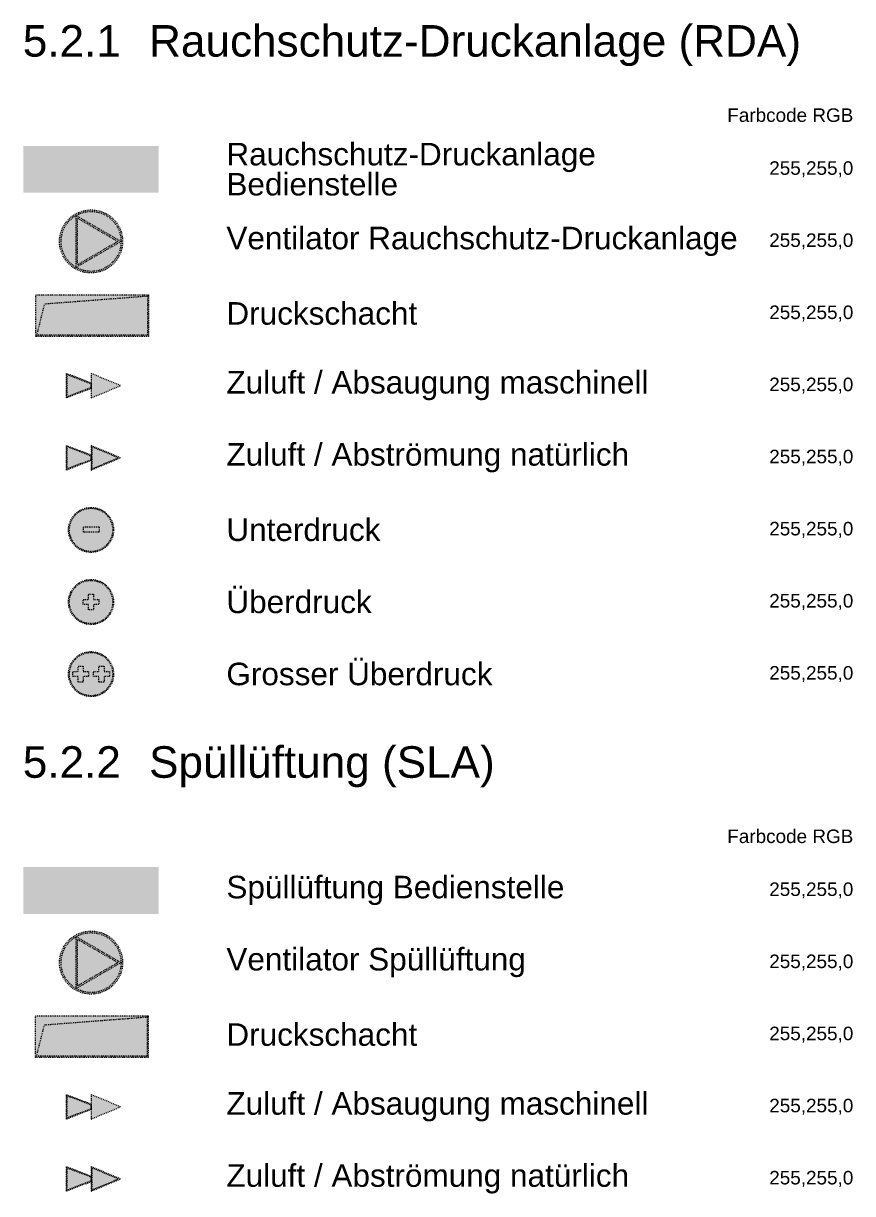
# Paper-space layout 'Layout1' of a CAD drawing. Header units: metres. Extents: x 6 to 406, y 9 to 566.
# Drawn here: x 211.1 to 303, y 293.8 to 423.6 of the extents above; entities that cross this region are included whole.
import ezdxf

# ---------------------------------------------------------------- set-up
doc = ezdxf.new("R2010")
doc.units = ezdxf.units.M
doc.linetypes.add('AL_0_Ausgezogen', pattern=[1, 1, 0])
doc.layers.get('0').update_dxf_attribs({"linetype": 'AL_0_Ausgezogen', "lineweight": 18})
doc.layers.add('BS_Symbole', color=7, linetype='AL_0_Ausgezogen', lineweight=18)
doc.styles.add('ARIAL', font='arial.ttf')

# ---------------------------------------------------------------- blocks, each defined once
blk = doc.blocks.new('Bedienstelle Spuellueftung')
h = blk.add_hatch(color=7)
h.paths.add_polyline_path([(-38.46581042251385, -22.49536177185551), (-82.06506830748025, 99.02597403519376), (-122.8813948380946, -22.49536177185551)], flags=0)
h.paths.add_polyline_path([(-195.2376100514527, -124.9999999907793), (-159.9871462295652, -124.9999999907793), (-132.6216545783552, -49.39703153066763), (-28.26172878986311, -49.39703153066763), (0.9590504309187666, -124.9999999907793), (38.99244560716967, -124.9999999907793), (-63.51219261175059, 125.0000000092207), (-99.22647832603955, 125.0000000092207)], flags=0)
h.paths.add_polyline_path([(-750, -259.9999999907816), (750, -259.9999999907787), (750, 260.0000000092201), (-750, 260.0000000092201)])
edge = h.paths.add_edge_path(flags=0)
edge.add_arc((-513.1381337032246, 82.06782418401616), 86.51048916062992, 212.6607236397157, 255.959156710243)
edge.add_arc((-848.7243938531872, -1259.819357127744), 1296.702923646757, 72.4656057308793, 75.95915671025159, ccw=False)
edge.add_arc((-466.9772798836411, -51.60166502074517), 29.61143107629554, -2.7149490416809954, 72.4656057308652, ccw=False)
edge.add_arc((-480.4193192603328, -50.96423952996707), 43.06857541901638, 285.39533253349254, 357.28505095833134, ccw=False)
edge.add_arc((-502.4013498202789, 28.86641960437845), 125.8704099721377, 250.3936390887963, 285.39533253348975, ccw=False)
edge.add_arc((-532.7000222931425, -56.19225491585419), 35.57651391732822, 199.9347025886364, 250.39363908879778, ccw=False)
edge.add_arc((-410.7385422188911, -11.95924836889586), 165.3114802528744, 190.4467356332093, 199.9347025886428, ccw=False)
edge.add_line((-573.3098021555179, -41.93375330249229), (-604.8562977195616, -44.75881260673522))
edge.add_arc((-410.7385422188789, -11.95924836887596), 196.8692825577831, 189.5905313499619, 199.9347025886459)
edge.add_arc((-532.7000222931367, -56.19225491586086), 67.13431622222197, 199.9347025886292, 250.3936390887905)
edge.add_arc((-502.4013498202811, 28.86641960438813), 157.4282122770441, 250.3936390887982, 285.3953325334915)
edge.add_arc((-480.41931926033, -50.96423952996523), 74.62637772391395, 285.3953325334929, 357.2850509583315)
edge.add_arc((-466.9772798836368, -51.60166502074858), 61.16923338119137, 357.2850509583305, 432.4656057308769)
edge.add_arc((-848.7243938531963, -1259.819357127533), 1328.260725951453, 72.46560573087616, 75.95915671024851)
edge.add_arc((-513.1381337032166, 82.06782418402244), 54.95268685574007, 212.6607236397174, 255.9591567102446, ccw=False)
edge.add_arc((-537.6121131851061, 66.379489752737), 25.88209159338255, 117.74575187016109, 212.6607236397201, ccw=False)
edge.add_arc((-504.9617545051023, 4.310197532292165), 96.01512916256154, 75.2721610108427, 117.74575187016171, ccw=False)
edge.add_arc((-492.570563680579, 51.44928197798498), 47.27464401491545, 0.8856037122832845, 75.27216101084042, ccw=False)
edge.add_line((-445.3015667362592, 52.17996290346956), (-413.7957445082748, 54.4629934996983))
edge.add_arc((-492.5705636805838, 51.44928197798538), 78.83244631981233, 2.190913086369994, 75.27216101084049)
edge.add_arc((-504.961754505108, 4.310197532281435), 127.5729314674694, 75.27216101084309, 117.7457518701622)
edge.add_arc((-537.6121131851153, 66.37948975274013), 57.4398938982765, 117.745751870166, 212.6607236397245)
h.paths.add_polyline_path([(-206.8572021181012, -95.31539887760734), (-330.2338254947358, -95.31539887760734), (-330.2338254947358, 125.0000000092207), (-363.1651798546613, 125.0000000092207), (-363.1651798546613, -124.9999999907793), (-206.8572021181012, -124.9999999907793)], flags=0)
edge = h.paths.add_edge_path(flags=0)
edge.add_arc((296.0974024842163, -54.40041925558936), 72.38781999342446, 343.1600973001033, 378.0282120403738)
edge.add_arc((306.7984589461485, -50.91760890642499), 61.13426156376728, 18.0282120403791, 76.82281565266493)
edge.add_arc((298.5932353466286, 62.2011780489938), 57.98783114944501, 292.4471792014699, 359.9999999999898)
edge.add_arc((298.5932353466275, 62.20117804897551), 57.98783114944609, 7.863103518383015e-12, 59.20400791115481)
edge.add_arc((281.1246569668099, 32.89270406506877), 92.1072959441519, 59.20400791114555, 89.99999999999821)
edge.add_line((281.1246569668128, 125.0000000092207), (180.3161510311157, 125.0000000092207))
edge.add_line((180.3161510311157, 125.0000000092207), (180.3161510311157, -124.9999999907793))
edge.add_line((180.3161510311157, -124.9999999907793), (275.3996389717486, -124.9999999907793))
edge.add_arc((275.3996389717623, 72.12430427634182), 197.1243042671211, 269.999999999996, 281.8122822275375)
edge.add_arc((302.2497868893375, -56.26260990428067), 65.95978857778469, 281.8122822275366, 343.1600973000986)
edge = h.paths.add_edge_path(flags=0)
edge.add_arc((495.6130163037221, 82.06782418401332), 86.51048916062992, 212.6607236397157, 255.959156710243)
edge.add_arc((160.0267561537596, -1259.819357127747), 1296.702923646757, 72.4656057308793, 75.95915671025159, ccw=False)
edge.add_arc((541.7738701233056, -51.60166502074802), 29.61143107629554, -2.7149490416809954, 72.4656057308652, ccw=False)
edge.add_arc((528.3318307466159, -50.96423952996849), 43.06857541901452, 285.3953325334905, 357.2850509583293, ccw=False)
edge.add_arc((506.3498001866633, 28.86641960437703), 125.8704099721375, 250.3936390887985, 285.39533253349197, ccw=False)
edge.add_arc((476.0511277138072, -56.19225491585561), 35.57651391733056, 199.9347025886326, 250.3936390887942, ccw=False)
edge.add_arc((598.0126077880386, -11.95924836889728), 165.3114802528579, 190.4467356332108, 199.9347025886443, ccw=False)
edge.add_line((435.4413478514289, -41.93375330249513), (403.8948522873852, -44.75881260673522))
edge.add_arc((598.0126077880835, -11.95924836887738), 196.8692825577984, 189.5905313499607, 199.9347025886447)
edge.add_arc((476.05112771381, -56.1922549158637), 67.13431622222191, 199.9347025886292, 250.3936390887905)
edge.add_arc((506.3498001866657, 28.86641960438529), 157.4282122770441, 250.3936390887982, 285.3953325334915)
edge.add_arc((528.3318307466168, -50.96423952996808), 74.62637772391395, 285.3953325334929, 357.2850509583315)
edge.add_arc((541.7738701233081, -51.60166502075), 61.16923338119325, 357.2850509583292, 432.4656057308757)
edge.add_arc((160.0267561537972, -1259.819357127535), 1328.26072595144, 72.46560573087808, 75.95915671025044)
edge.add_arc((495.6130163037302, 82.0678241840196), 54.95268685574007, 212.6607236397174, 255.9591567102446, ccw=False)
edge.add_arc((471.1390368218407, 66.37948975273416), 25.88209159338255, 117.74575187016109, 212.6607236397201, ccw=False)
edge.add_arc((503.7893955018481, 4.310197532290744), 96.01512916256196, 75.27216101084502, 117.74575187016401, ccw=False)
edge.add_arc((516.1805863263659, 51.44928197798356), 47.27464401491729, 0.8856037122815792, 75.27216101083872, ccw=False)
edge.add_line((563.4495832706875, 52.17996290346672), (594.955405498672, 54.4629934996983))
edge.add_arc((516.1805863263648, 51.44928197798396), 78.83244631981051, 2.190913086371078, 75.27216101084156)
edge.add_arc((503.7893955018351, 4.310197532280014), 127.5729314674689, 75.27216101084134, 117.7457518701605)
edge.add_arc((471.1390368218328, 66.3794897527387), 57.43989389827837, 117.7457518701665, 212.660723639725)
h.paths.add_polyline_path([(55.89148857934562, -22.49536177185907), (140.307072994915, -22.49536177185907), (140.307072994915, -49.39703153066763), (55.89148857934562, -49.39703153066763)], flags=0)
h.paths.add_polyline_path([(-700, -209.9999999907816), (700, -209.9999999907787), (700, 210.0000000092201), (-700, 210.0000000092201)], flags=16)
edge = h.paths.add_edge_path(flags=0)
edge.add_arc((298.8116207951368, -46.48818209955545), 33.98705888157503, 28.29039705467026, 74.70610426217684)
edge.add_arc((276.5211594836111, -128.0025056100332), 118.4941568251883, 74.70610426217662, 89.99999999999763)
edge.add_line((276.521159483616, -9.508348784844898), (213.2475053910412, -9.508348784844898))
edge.add_line((213.2475053910412, -9.508348784844898), (213.2475053910412, -95.31539887760734))
edge.add_line((213.2475053910412, -95.31539887760734), (275.3996389717486, -95.31539887760734))
edge.add_arc((275.3996389717928, 183.5575139239139), 278.8729128015212, 269.9999999999909, 274.6746117182383)
edge.add_arc((295.0237789350845, -56.43770797466681), 38.07670559831827, 274.6746117182493, 305.515850665567)
edge.add_arc((292.0147826840106, -52.22171838562848), 43.25634136291176, 305.5158506655781, 330.5097243428106)
edge.add_arc((295.2244863147904, -54.03696226235326), 39.56888862024135, 330.5097243428025, 362.0177390459628)
edge.add_arc((284.0552823741464, -54.43046175174396), 50.74502205340367, 2.017739045966903, 28.29039705468072)
edge = h.paths.add_edge_path(flags=0)
edge.add_arc((261.3561675146708, -121.8647303435597), 217.6439511319984, 80.90579814043508, 90.00000000000063, ccw=False)
edge.add_arc((290.4191982168617, 59.69948493522996), 33.76838444789777, -24.011534483495097, 80.90579814042309, ccw=False)
edge.add_arc((281.5555560435914, 63.64797097577467), 43.47171864744757, 270.0000000000108, 335.9884655165275, ccw=False)
edge.add_line((281.5555560435996, 20.1762523283271), (213.2475053910412, 20.1762523283271))
edge.add_line((213.2475053910412, 20.1762523283271), (213.2475053910412, 95.77922078843879))
edge.add_line((213.2475053910412, 95.77922078843879), (261.3561675146684, 95.77922078843879))
at = {"true_color": 0xffff00}
blk.add_hatch(color=2, dxfattribs=at).paths.add_polyline_path([(-700, -209.9999999907816), (700, -209.9999999907788), (700, 210.0000000092201), (-700, 210.0000000092201)])
blk = doc.blocks.new('Ventilator RDA-Spuellueftung')
at = {"lineweight": 5}
h = blk.add_hatch(color=7, dxfattribs=at)
h.paths.add_polyline_path([(349.9999999999999, -5.684341886080801e-14, 1), (-350, -5.684341886080801e-14, 1)])
h.paths.add_polyline_path([(-332.5, -5.684341886080801e-14, -1), (332.4999999999999, -5.684341886080801e-14, -1)], flags=16)
h.paths.add_polyline_path([(-166.2500000000212, 287.9534467583388), (332.4999999999896, -7.105427357601002e-14), (-166.2500000000212, -287.9534467583323)], flags=0)
h.paths.add_polyline_path([(-148.7500000000213, 257.6425576258829), (297.4999999999897, 9.947598300641403e-14), (-148.7500000000212, -257.6425576258768)], flags=0)
at = {"lineweight": 5, "true_color": 0xffff00}
h = blk.add_hatch(color=2, dxfattribs=at)
h.paths.add_polyline_path([(-166.2499999999994, 287.9534467583262), (332.5, -6.16751094639767e-12, 0.5773502691896313)])
h.paths.add_polyline_path([(-166.2500000000212, 287.9534467583135, 0.267949192431103), (-332.5, -5.684341886080801e-14, 0.267949192431103), (-166.2500000000212, -287.9534467583136)])
h.paths.add_polyline_path([(-148.7500000000211, -257.6425576258769), (297.4999999999898, 1.13686837721616e-13), (-148.7500000000213, 257.642557625883)])
h.paths.add_polyline_path([(332.5, 6.02540239924565e-12), (-166.2500000000051, -287.9534467583229, 0.5773502691896376)])
at = {"color": 7, "lineweight": 5}
for points in [[(-166.2500000000212, 287.9534467583388), (332.4999999999894, -5.684341886080801e-14), (-166.2500000000212, -287.9534467583322)], [(-148.7500000000212, 257.642557625883), (297.4999999999898, 9.85878045867139e-14), (-148.7500000000212, -257.6425576258769)]]:
    blk.add_lwpolyline(points, close=True, dxfattribs=at)
for radius in [350, 332.5]:
    blk.add_circle((0, -5.684341886080801e-14), radius, dxfattribs=at)
blk = doc.blocks.new('Zuluft-Absaugung maschinell')
at = {"lineweight": 5}
h = blk.add_hatch(color=7, dxfattribs=at)
h.dxf.hatch_style = 1
h.paths.add_polyline_path([(-0.2727272727272734, -31.16883116883218), (-0.2727272727272734, 31.16883116883213), (-272.9999999999999, 136.3636363636388), (-272.9999999999999, -136.3636363636339)])
h.paths.add_polyline_path([(-264.0000000000001, -123.245922687227), (-263.9999999999999, 123.2459226872316), (-1.808714005812718, 22.11499808947226), (-1.808714005812678, -22.11499808947233)], flags=16)
blk.add_hatch(color=7, dxfattribs=at).paths.add_polyline_path([(-0.2727272727272734, -136.3636363636339), (327.0000000000001, 2.110311925207498e-12), (-0.2727272727272734, 136.3636363636388)])
at = {"lineweight": 5, "true_color": 0xffff00}
h = blk.add_hatch(color=2, dxfattribs=at)
h.dxf.hatch_style = 1
h.paths.add_polyline_path([(-1.808714005812689, -22.11499808947232), (-1.808714005812675, 22.11499808947226), (-263.9999999999999, 123.2459226872316), (-264.0000000000001, -123.2459226872269)])
at = {"color": 7, "lineweight": 5}
for points in [[(-272.9999999999999, 136.3636363636388), (-0.2727272727272734, 31.16883116883213), (-0.2727272727272734, -31.16883116883218), (-272.9999999999999, -136.3636363636339)], [(-0.2727272727272734, -136.3636363636339), (327.0000000000001, 2.110311925207498e-12), (-0.2727272727272734, 136.3636363636388)], [(-263.9999999999999, 123.2459226872316), (-1.808714005812718, 22.11499808947226), (-1.808714005812678, -22.11499808947233), (-264.0000000000001, -123.245922687227)]]:
    blk.add_lwpolyline(points, close=True, dxfattribs=at)
blk = doc.blocks.new('Zuluft-Abstroemung natuerlich')
at = {"lineweight": 5}
h = blk.add_hatch(color=7, dxfattribs=at)
h.dxf.hatch_style = 1
h.paths.add_polyline_path([(-0.2727272727272769, -31.168831168832), (-0.2727272727272663, 31.16883116883196), (-272.9999999999999, 136.3636363636386), (-272.9999999999999, -136.363636363634)])
h.paths.add_polyline_path([(-263.9999999999999, -123.2459226872271), (-263.9999999999999, 123.2459226872315), (-1.808714005812721, 22.11499808947206), (-1.808714005812686, -22.11499808947216)], flags=16)
h = blk.add_hatch(color=7, dxfattribs=at)
h.dxf.hatch_style = 1
h.paths.add_polyline_path([(-0.2727272727272876, -136.363636363634), (326.9999999999999, 2.243936244361807e-12), (-0.2727272727272556, 136.3636363636386)])
h.paths.add_polyline_path([(8.727272727272709, -122.8636363636341), (8.727272727272847, 122.8636363636386), (303.6, 2.280675648336228e-12)], flags=16)
at = {"lineweight": 5, "true_color": 0xffff00}
h = blk.add_hatch(color=2, dxfattribs=at)
h.dxf.hatch_style = 1
h.paths.add_polyline_path([(-1.808714005812675, -22.11499808947216), (-1.808714005812746, 22.11499808947209), (-263.9999999999999, 123.2459226872315), (-263.9999999999999, -123.2459226872271)])
h = blk.add_hatch(color=2, dxfattribs=at)
h.dxf.hatch_style = 1
h.paths.add_polyline_path([(8.727272727272847, 122.8636363636386), (8.72727272727272, -122.863636363634), (303.6, 2.281785871360853e-12)])
at = {"color": 7, "lineweight": 5}
for points in [[(-272.9999999999999, 136.3636363636386), (-0.2727272727272663, 31.16883116883196), (-0.2727272727272769, -31.168831168832), (-272.9999999999999, -136.363636363634)], [(-0.2727272727272876, -136.363636363634), (326.9999999999999, 2.243936244361807e-12), (-0.2727272727272556, 136.3636363636386)], [(-263.9999999999999, 123.2459226872315), (-1.808714005812721, 22.11499808947206), (-1.808714005812686, -22.11499808947216), (-263.9999999999999, -123.2459226872271)], [(8.727272727272709, -122.8636363636341), (303.6, 2.280675648336228e-12), (8.727272727272847, 122.8636363636386)]]:
    blk.add_lwpolyline(points, close=True, dxfattribs=at)
blk = doc.blocks.new('Ueberdruck')
at = {"lineweight": 5}
h = blk.add_hatch(color=7, dxfattribs=at)
edge = h.paths.add_edge_path()
edge.add_arc((0, 0), 250, 0, 360)
edge = h.paths.add_edge_path(flags=16)
edge.add_arc((0, -5.684341886080801e-12), 239.9999999999977, 0, 360)
h.paths.add_polyline_path([(27.99999999999727, -87.5), (-27.99999999999727, -87.5), (-27.99999999999727, -28.00000000000153), (-87.5, -28.00000000000153), (-87.5, 28.00000000000011), (-27.99999999999727, 28.00000000000011), (-27.99999999999727, 87.5), (27.99999999999727, 87.5), (27.99999999999727, 28.00000000000011), (87.5, 28.00000000000011), (87.5, -28.00000000000153), (27.99999999999727, -28.00000000000153)], flags=0)
at = {"lineweight": 5, "true_color": 0xffff00}
h = blk.add_hatch(color=2, dxfattribs=at)
edge = h.paths.add_edge_path()
edge.add_arc((0, 0), 240.0000000000006, 0, 360)
h.paths.add_polyline_path([(27.99999999999727, 87.5), (27.99999999999727, 28.00000000000011), (87.5, 28.00000000000011), (87.5, -28.00000000000153), (27.99999999999727, -28.00000000000153), (27.99999999999727, -87.5), (-27.99999999999727, -87.5), (-27.99999999999727, -28.00000000000153), (-87.5, -28.00000000000153), (-87.5, 28.00000000000011), (-27.99999999999727, 28.00000000000011), (-27.99999999999727, 87.5)], flags=16)
at = {"color": 7, "lineweight": 5}
blk.add_lwpolyline([(87.5, 28.00000000000011), (87.5, -28.00000000000153), (27.99999999999727, -28.00000000000153), (27.99999999999727, -87.5), (-27.99999999999727, -87.5), (-27.99999999999727, -28.00000000000153), (-87.5, -28.00000000000153), (-87.5, 28.00000000000011), (-27.99999999999727, 28.00000000000011), (-27.99999999999727, 87.5), (27.99999999999727, 87.5), (27.99999999999727, 28.00000000000011)], close=True, dxfattribs=at)
for radius in [250.0000000000043, 239.9999999999963]:
    blk.add_circle((0, 0), radius, dxfattribs=at)
blk = doc.blocks.new('Unterdruck')
at = {"lineweight": 5}
h = blk.add_hatch(color=7, dxfattribs=at)
edge = h.paths.add_edge_path()
edge.add_arc((0, 0), 249.9999999999957, 0, 360)
edge = h.paths.add_edge_path(flags=17)
edge.add_arc((0, 0), 240.0000000000091, 0, 360)
h.paths.add_polyline_path([(-85.17367747343769, -23.47352675310503), (-85.17367747343769, 32.52647324689519), (89.82632252656231, 32.52647324689519), (89.82632252656231, -23.47352675310503)], flags=16)
at = {"lineweight": 5, "true_color": 0xffff00}
h = blk.add_hatch(color=2, dxfattribs=at)
edge = h.paths.add_edge_path()
edge.add_arc((0, 0), 240.0000000000048, 0, 360)
h.paths.add_polyline_path([(-85.17367747343769, -23.47352675310503), (-85.17367747343769, 32.52647324689519), (89.82632252656231, 32.52647324689519), (89.82632252656231, -23.47352675310503)], flags=16)
at = {"color": 7, "lineweight": 5}
blk.add_lwpolyline([(89.82632252656231, 32.52647324689519), (89.82632252656231, -23.47352675310503), (-85.17367747343769, -23.47352675310503), (-85.17367747343769, 32.52647324689519)], close=True, dxfattribs=at)
for radius in [250, 240.0000000000006]:
    blk.add_circle((0, 0), radius, dxfattribs=at)
blk = doc.blocks.new('Grosser Ueberdruck')
at = {"lineweight": 5}
h = blk.add_hatch(color=7, dxfattribs=at)
edge = h.paths.add_edge_path()
edge.add_arc((0, 0), 249.9999999999986, 0, 360)
edge = h.paths.add_edge_path(flags=16)
edge.add_arc((0, -5.684341886080801e-12), 239.9999999999977, 0, 360)
h.paths.add_polyline_path([(87.5, -87.5), (87.5, -28.00000000000153), (27.99999999999727, -28.00000000000153), (27.99999999999727, 28.00000000000011), (87.5, 28.00000000000011), (87.5, 87.5), (143.4999999999945, 87.5), (143.4999999999945, 28.00000000000011), (202.9999999999973, 28.00000000000011), (202.9999999999973, -28.00000000000153), (143.4999999999945, -28.00000000000153), (143.4999999999945, -87.5)], flags=0)
h.paths.add_polyline_path([(-87.5, -87.5), (-143.5000000000059, -87.5), (-143.5000000000059, -28.00000000000153), (-202.9999999999973, -28.00000000000153), (-202.9999999999973, 28.00000000000011), (-143.5000000000059, 28.00000000000011), (-143.5000000000059, 87.5), (-87.5, 87.5), (-87.5, 28.00000000000011), (-27.99999999999727, 28.00000000000011), (-27.99999999999727, -28.00000000000153), (-87.5, -28.00000000000153)], flags=0)
at = {"lineweight": 5, "true_color": 0xffff00}
h = blk.add_hatch(color=2, dxfattribs=at)
edge = h.paths.add_edge_path()
edge.add_arc((0, 0), 239.9999999999949, 0, 360)
h.paths.add_polyline_path([(87.5, 87.5), (143.4999999999945, 87.5), (143.4999999999945, 28.00000000000011), (202.9999999999973, 28.00000000000011), (202.9999999999973, -28.00000000000153), (143.4999999999945, -28.00000000000153), (143.4999999999945, -87.5), (87.5, -87.5), (87.5, -28.00000000000153), (27.99999999999727, -28.00000000000153), (27.99999999999727, 28.00000000000011), (87.5, 28.00000000000011)], flags=16)
h.paths.add_polyline_path([(-87.5, 87.5), (-87.5, 28.00000000000011), (-27.99999999999727, 28.00000000000011), (-27.99999999999727, -28.00000000000153), (-87.5, -28.00000000000153), (-87.5, -87.5), (-143.5000000000059, -87.5), (-143.5000000000059, -28.00000000000153), (-202.9999999999973, -28.00000000000153), (-202.9999999999973, 28.00000000000011), (-143.5000000000059, 28.00000000000011), (-143.5000000000059, 87.5)], flags=16)
at = {"color": 7, "lineweight": 5}
for points in [[(-27.99999999999727, 28.00000000000011), (-27.99999999999727, -28.00000000000153), (-87.5, -28.00000000000153), (-87.5, -87.5), (-143.5000000000059, -87.5), (-143.5000000000059, -28.00000000000153), (-202.9999999999973, -28.00000000000153), (-202.9999999999973, 28.00000000000011), (-143.5000000000059, 28.00000000000011), (-143.5000000000059, 87.5), (-87.5, 87.5), (-87.5, 28.00000000000011)], [(202.9999999999973, 28.00000000000011), (202.9999999999973, -28.00000000000153), (143.4999999999945, -28.00000000000153), (143.4999999999945, -87.5), (87.5, -87.5), (87.5, -28.00000000000153), (27.99999999999727, -28.00000000000153), (27.99999999999727, 28.00000000000011), (87.5, 28.00000000000011), (87.5, 87.5), (143.4999999999945, 87.5), (143.4999999999945, 28.00000000000011)]]:
    blk.add_lwpolyline(points, close=True, dxfattribs=at)
blk.add_circle((0, 0), 250.0000000000028, dxfattribs=at)
at = {"color": 2, "lineweight": 5, "true_color": 0xffff00}
blk.add_circle((0, 0), 239.9999999999906, dxfattribs=at)
blk = doc.blocks.new('Bedienstelle RDA')
at = {"lineweight": 5}
h = blk.add_hatch(color=7, dxfattribs=at)
h.paths.add_polyline_path([(750, 260.0000000092201), (-750, 260.0000000092201), (-750, -259.9999999907831), (750, -259.9999999907781)])
h.paths.add_polyline_path([(-700, -209.999999990783), (-700, 210.0000000092201), (700, 210.0000000092201), (700, -209.999999990778)], flags=16)
h.paths.add_polyline_path([(-126.6040526146185, -124.9999999907814), (-161.8545164365059, -124.9999999907814), (-65.84338471109275, 125.0000000092186), (-30.12909899680379, 125.0000000092186), (72.37553922211647, -124.9999999907814), (34.34214404586557, -124.9999999907814), (5.12136482508369, -49.39703153066976), (-99.2385609634084, -49.39703153066976)], flags=0)
edge = h.paths.add_edge_path(flags=0)
edge.add_line((-281.5503611155123, -124.99999999078), (-385.0333325104202, -124.99999999078))
edge.add_line((-385.0333325104202, -124.99999999078), (-385.0333325104202, 125.00000000922))
edge.add_line((-385.0333325104202, 125.00000000922), (-281.0493962932014, 125.00000000922))
edge.add_arc((-281.0493962932014, 27.10224102462103), 97.89775898459894, 20.956595110363082, 90, ccw=False)
edge.add_arc((-351.4866349246859, 0.1251236372389641), 173.3243421536737, -20.851734044078114, 20.95659511035609, ccw=False)
edge.add_arc((-281.5503611155123, -26.51345896198979), 98.48654102878992, 270, 339.1482659559284, ccw=False)
edge = h.paths.add_edge_path(flags=0)
edge.add_line((-283.7240036274352, -95.31539887760803), (-351.6381562581046, -95.31539887760803))
edge.add_line((-351.6381562581046, -95.31539887760803), (-351.6381562581046, 95.77922078844023))
edge.add_line((-351.6381562581046, 95.77922078844023), (-282.1595143626951, 95.77922078844023))
edge.add_arc((-282.1595143626951, 30.68933940582991), 65.08988138261032, 18.91555885757589, 90, ccw=False)
edge.add_arc((-362.4261501715068, 3.183573529242487), 149.9385701203975, -23.66286632887011, 18.91555885758521, ccw=False)
edge.add_arc((-283.7240036274466, -31.30343468444185), 64.01196419316769, 270.0000000000102, 336.33713367112097, ccw=False)
h.paths.add_polyline_path([(-89.49830122314778, -22.49536177185764), (-48.68197469253344, 99.02597403519164), (-5.082716807567051, -22.49536177185764)], flags=0)
h.paths.add_polyline_path([(90.34383959440221, -49.39703153066976), (90.34383959440221, -22.49536177185764), (174.7594240099716, -22.49536177185764), (174.7594240099716, -49.39703153066976)], flags=0)
edge = h.paths.add_edge_path(flags=0)
edge.add_line((-415.6838466675481, -124.9999999907814), (-457.4278169829427, -124.9999999907814))
edge.add_line((-457.4278169829427, -124.9999999907814), (-490.3591713428568, -73.05194804274183))
edge.add_arc((-923.9015808370368, -347.8868683471732), 513.3159399909206, 32.37177808261758, 37.0979409969739)
edge.add_arc((-581.0745803311079, -88.62821046325354), 83.49574041479147, 37.09794099696771, 51.49762808208982)
edge.add_line((-529.0945547556703, -23.28591475372765), (-529.9086940186498, -22.65440004747962))
edge.add_arc((-555.2638851969164, -56.18247664036748), 42.03590893159085, 52.90205900303081, 90)
edge.add_line((-555.2638851969164, -14.14656770877802), (-603.0678911944506, -14.14656770877802))
edge.add_line((-603.0678911944506, -14.14656770877802), (-603.0678911944506, -124.9999999907814))
edge.add_line((-603.0678911944506, -124.9999999907814), (-635.9992455543761, -124.9999999907814))
edge.add_line((-635.9992455543761, -124.9999999907814), (-635.9992455543761, 125.0000000092186))
edge.add_line((-635.9992455543761, 125.0000000092186), (-513.7026714911258, 125.0000000092186))
edge.add_arc((-513.7026714911258, 28.6022738456786), 96.39772616353994, 67.72437993328782, 90, ccw=False)
edge.add_arc((-501.8052934974776, 57.64627449135414), 65.01139830203711, -59.552962205441816, 67.72437993328708, ccw=False)
edge.add_arc((-519.6278052033335, 87.96695085881436), 100.1822006654406, 277.4760419946967, 300.4470377945526, ccw=False)
edge.add_arc((-523.219859265896, -61.38412757691686), 52.71151740370345, 46.06831176528118, 71.61307921802683, ccw=False)
edge.add_arc((-614.3475283177054, -155.9750242166139), 184.0572055473114, 32.59711687823392, 46.06831176528078, ccw=False)
edge.add_line((-459.2831045525259, -56.81818180895139), (-415.6838466675481, -124.9999999907814))
edge = h.paths.add_edge_path(flags=0)
edge.add_line((214.9035335845383, -124.9999999907814), (214.9035335845383, 125.0000000092186))
edge.add_line((214.9035335845383, 125.0000000092186), (315.7120395202355, 125.0000000092186))
edge.add_arc((315.7120395202355, 32.89270406506684), 92.1072959441517, 59.20400791114753, 90, ccw=False)
edge.add_arc((333.1806179000296, 62.20117804897637), 57.98783114945532, 7.673861546209082e-12, 59.2040079111365, ccw=False)
edge.add_arc((333.1806179000409, 62.20117804898774), 57.98783114944399, 292.44717920148133, 359.9999999999965, ccw=False)
edge.add_arc((341.3858414995616, -50.91760890641698), 61.13426156376099, 18.028212040366782, 76.8228156526543, ccw=False)
edge.add_arc((330.6847850376244, -54.40041925560454), 72.38781999343027, -16.839902699871573, 18.02821204037957, ccw=False)
edge.add_arc((336.8371694427651, -56.26260990429021), 65.95978857777327, 281.81228222753424, 343.1600973001166, ccw=False)
edge.add_arc((309.9870215251713, 72.12430427634683), 197.1243042671282, 270, 281.81228222754123, ccw=False)
edge.add_line((309.9870215251713, -124.9999999907814), (214.9035335845383, -124.9999999907814))
edge = h.paths.add_edge_path(flags=0)
edge.add_line((247.8348879444639, -95.31539887760803), (247.8348879444639, -9.508348784844884))
edge.add_line((247.8348879444639, -9.508348784844891), (311.1085420370273, -9.508348784844891))
edge.add_arc((311.1085420370273, -128.0025056101003), 118.4941568252555, 74.70610426218241, 90, ccw=False)
edge.add_arc((333.3990033485634, -46.48818209954658), 33.9870588815675, 28.290397054658172, 74.70610426218019, ccw=False)
edge.add_arc((318.6426649275631, -54.4304617517469), 50.74502205340961, 2.017739045965982, 28.29039705467909, ccw=False)
edge.add_arc((329.8118688682166, -54.03696226234448), 39.56888862023739, -29.490275657164375, 2.0177390459451203, ccw=False)
edge.add_arc((326.602165237432, -52.2217183856171), 43.25634136291335, 305.5158506655601, 330.509724342841, ccw=False)
edge.add_arc((329.6111614885035, -56.43770797467912), 38.07670559830203, 274.6746117182395, 305.5158506655701, ccw=False)
edge.add_arc((309.9870215251599, 183.5575139238784), 278.8729128014874, 270.00000000000233, 274.674611718248, ccw=False)
edge.add_line((309.9870215251713, -95.31539887760803), (247.8348879444638, -95.31539887760803))
edge = h.paths.add_edge_path(flags=0)
edge.add_line((247.8348879444639, 20.17625232832852), (247.8348879444639, 95.7792207884388))
edge.add_line((247.8348879444639, 95.7792207884388), (295.9435500680911, 95.7792207884388))
edge.add_arc((295.9435500681025, -121.8647303434949), 217.6439511319337, 80.90579814043781, 90.00000000000301, ccw=False)
edge.add_arc((325.0065807702981, 59.69948493523557), 33.76838444788899, -24.011534483516527, 80.9057981404639, ccw=False)
edge.add_arc((316.1429385969996, 63.6479709757992), 43.47171864747171, 270.00000000001495, 335.98846551650325, ccw=False)
edge.add_line((316.1429385970109, 20.17625232832852), (247.8348879444638, 20.17625232832852))
edge = h.paths.add_edge_path(flags=0)
edge.add_arc((-532.1031416582741, 105.214813207197), 90.60442358759063, 270.00000000000716, 295.4859816418061, ccw=False)
edge.add_line((-532.1031416582628, 14.61038961960806), (-603.0678911944506, 14.61038961960806))
edge.add_line((-603.0678911944506, 14.61038961960806), (-603.0678911944506, 97.63450835801206))
edge.add_line((-603.0678911944506, 97.63450835801206), (-523.7543475951952, 97.63450835801206))
edge.add_arc((-523.7543475951952, 21.62337663260342), 76.01113172540863, 67.88065391787308, 90, ccw=False)
edge.add_arc((-509.2580480878723, 57.28890529573643), 37.5121364888211, -64.51401835820218, 67.88065391787262, ccw=False)
edge = h.paths.add_edge_path(flags=0)
edge.add_arc((632.6269448136486, -11.95924836886139), 196.8692825577933, 189.5905313499661, 199.9347025886476, ccw=False)
edge.add_line((438.5091893129584, -44.75881260673663), (470.055684877002, -41.93375330249442))
edge.add_arc((632.6269448136486, -11.95924836888981), 165.3114802528953, 190.4467356332108, 199.9347025886426)
edge.add_arc((510.6654647393839, -56.19225491584888), 35.5765139173364, 199.9347025886419, 250.3936390887913)
edge.add_arc((540.9641372122451, 28.86641960437753), 125.8704099721389, 250.3936390887946, 285.3953325334879)
edge.add_arc((562.9461677721906, -50.96423952997288), 43.06857541901191, 285.3953325334893, 357.2850509583549)
edge.add_arc((576.3882071488752, -51.60166502074762), 29.61143107629848, 357.2850509583474, 432.4656057308591)
edge.add_arc((194.6410931793253, -1259.819357127686), 1296.702923646703, 72.46560573087818, 75.95915671025017)
edge.add_arc((530.2273533292919, 82.06782418400704), 86.51048916062022, 212.6607236397098, 255.9591567102515, ccw=False)
edge.add_arc((505.7533738474376, 66.3794897527296), 57.43989389829666, 117.74575187017979, 212.6607236396949, ccw=False)
edge.add_arc((538.4037325274221, 4.310197532285507), 127.5729314674659, 75.27216101084161, 117.74575187016251, ccw=False)
edge.add_arc((550.7949233519412, 51.44928197797608), 78.8324463198188, 2.190913086376611, 75.27216101083701, ccw=False)
edge.add_line((629.5697425242565, 54.46299349969831), (598.0639202962607, 52.17996290346672))
edge.add_arc((550.7949233519298, 51.44928197797608), 47.27464401492661, 0.8856037122904895, 75.27216101082992)
edge.add_arc((538.4037325274221, 4.310197532290481), 96.01512916256134, 75.27216101084545, 117.745751870164)
edge.add_arc((505.7533738474149, 66.37948975273386), 25.88209159338456, 117.7457518701614, 212.6607236397196)
edge.add_arc((530.2273533293032, 82.0678241840248), 54.95268685574317, 212.6607236397226, 255.9591567102455)
edge.add_arc((194.6410931793253, -1259.819357127552), 1328.26072595147, 72.46560573087652, 75.95915671024869, ccw=False)
edge.add_arc((576.3882071488865, -51.60166502074691), 61.16923338118808, -2.7149490416733215, 72.4656057308793, ccw=False)
edge.add_arc((562.9461677721793, -50.96423952995796), 74.62637772392505, 285.3953325334991, 357.28505095832475, ccw=False)
edge.add_arc((540.9641372122451, 28.86641960438535), 157.4282122770411, 250.3936390887956, 285.39533253348947, ccw=False)
edge.add_arc((510.6654647393839, -56.1922549158631), 67.13431622221937, 199.9347025886226, 250.3936390887891, ccw=False)
at = {"lineweight": 5, "true_color": 0xffff00}
h = blk.add_hatch(color=2, dxfattribs=at)
h.paths.add_polyline_path([(700, 210.0000000092201), (-700, 210.0000000092201), (-700, -209.999999990783), (700, -209.999999990778)])
h.paths.add_polyline_path([(-30.12909899680379, 125.0000000092186), (72.37553922211647, -124.9999999907814), (34.34214404586557, -124.9999999907814), (5.12136482508369, -49.39703153066976), (-99.2385609634084, -49.39703153066976), (-126.6040526146185, -124.9999999907814), (-161.8545164365059, -124.9999999907814), (-65.84338471109275, 125.0000000092186)], flags=16)
h.paths.add_polyline_path([(-48.68197469253344, 99.02597403519164), (-5.082716807567051, -22.49536177185764), (-89.49830122314778, -22.49536177185764)], flags=0)
edge = h.paths.add_edge_path(flags=16)
edge.add_arc((-351.4866349246859, 0.1251236372389641), 173.3243421536737, -20.851734044078114, 20.95659511035609, ccw=False)
edge.add_arc((-281.5503611155123, -26.51345896198908), 98.48654102879017, 270, 339.148265955928, ccw=False)
edge.add_line((-281.5503611155123, -124.99999999078), (-385.0333325104202, -124.99999999078))
edge.add_line((-385.0333325104202, -124.99999999078), (-385.0333325104202, 125.00000000922))
edge.add_line((-385.0333325104202, 125.00000000922), (-281.0493962932014, 125.00000000922))
edge.add_arc((-281.0493962932014, 27.10224102462174), 97.89775898459823, 20.956595110362684, 90, ccw=False)
edge = h.paths.add_edge_path(flags=0)
edge.add_arc((-362.4261501715068, 3.183573529242487), 149.9385701203975, -23.66286632887011, 18.91555885758521, ccw=False)
edge.add_arc((-283.7240036274466, -31.30343468444469), 64.01196419316656, 270.0000000000102, 336.33713367112324, ccw=False)
edge.add_line((-283.7240036274352, -95.31539887760803), (-351.6381562581046, -95.31539887760803))
edge.add_line((-351.6381562581046, -95.31539887760803), (-351.6381562581046, 95.77922078844023))
edge.add_line((-351.6381562581046, 95.77922078844023), (-282.1595143626951, 95.77922078844023))
edge.add_arc((-282.1595143626951, 30.68933940582991), 65.08988138261032, 18.91555885757589, 90, ccw=False)
h.paths.add_polyline_path([(90.34383959440221, -22.49536177185764), (174.7594240099716, -22.49536177185764), (174.7594240099716, -49.39703153066976), (90.34383959440221, -49.39703153066976)], flags=16)
edge = h.paths.add_edge_path(flags=16)
edge.add_line((214.9035335845383, 125.0000000092186), (315.7120395202355, 125.0000000092186))
edge.add_arc((315.7120395202355, 32.89270406506684), 92.1072959441517, 59.20400791114753, 90, ccw=False)
edge.add_arc((333.1806179000296, 62.20117804898276), 57.98783114944982, 1.4210854715202004e-12, 59.20400791113332, ccw=False)
edge.add_arc((333.1806179000409, 62.20117804898774), 57.98783114944399, 292.44717920148133, 359.9999999999965, ccw=False)
edge.add_arc((341.3858414995616, -50.91760890641627), 61.1342615637603, 18.028212040366213, 76.82281565265419, ccw=False)
edge.add_arc((330.6847850376244, -54.40041925560454), 72.38781999343027, -16.839902699871573, 18.02821204037957, ccw=False)
edge.add_arc((336.8371694427651, -56.2626099042895), 65.95978857777347, 281.8122822275341, 343.16009730011604, ccw=False)
edge.add_arc((309.9870215251713, 72.12430427634683), 197.1243042671282, 270, 281.81228222754123, ccw=False)
edge.add_line((309.9870215251713, -124.9999999907814), (214.9035335845383, -124.9999999907814))
edge.add_line((214.9035335845383, -124.9999999907814), (214.9035335845383, 125.0000000092186))
edge = h.paths.add_edge_path(flags=0)
edge.add_line((247.8348879444639, 95.7792207884388), (295.9435500680911, 95.7792207884388))
edge.add_arc((295.9435500681025, -121.8647303434949), 217.6439511319337, 80.90579814043781, 90.00000000000301, ccw=False)
edge.add_arc((325.0065807702867, 59.69948493522988), 33.76838444789639, -24.011534483499872, 80.90579814044628, ccw=False)
edge.add_arc((316.1429385969996, 63.64797097579636), 43.47171864747055, 270.00000000001495, 335.98846551650666, ccw=False)
edge.add_line((316.1429385970109, 20.17625232832852), (247.8348879444638, 20.17625232832852))
edge.add_line((247.8348879444639, 20.17625232832852), (247.8348879444639, 95.7792207884388))
edge = h.paths.add_edge_path(flags=0)
edge.add_line((247.8348879444639, -9.508348784844891), (311.1085420370273, -9.508348784844891))
edge.add_arc((311.1085420370273, -128.0025056101003), 118.4941568252555, 74.70610426218241, 90, ccw=False)
edge.add_arc((333.3990033485634, -46.48818209954658), 33.9870588815675, 28.290397054658172, 74.70610426218019, ccw=False)
edge.add_arc((318.6426649275631, -54.4304617517469), 50.74502205340961, 2.017739045965982, 28.29039705467909, ccw=False)
edge.add_arc((329.8118688682166, -54.03696226234448), 39.56888862023739, -29.490275657164375, 2.0177390459451203, ccw=False)
edge.add_arc((326.602165237432, -52.22171838561497), 43.25634136291441, 305.51585066555845, 330.5097243428385, ccw=False)
edge.add_arc((329.6111614885035, -56.4377079746777), 38.07670559830318, 274.6746117182393, 305.5158506655689, ccw=False)
edge.add_arc((309.9870215251599, 183.557513923872), 278.8729128014809, 270.00000000000233, 274.6746117182481, ccw=False)
edge.add_line((309.9870215251713, -95.31539887760803), (247.8348879444638, -95.31539887760803))
edge.add_line((247.8348879444639, -95.31539887760803), (247.8348879444639, -9.508348784844884))
edge = h.paths.add_edge_path(flags=16)
edge.add_arc((-519.6278052033335, 87.96695085881933), 100.1822006654449, 277.4760419946963, 300.44703779455114, ccw=False)
edge.add_arc((-523.219859265896, -61.38412757691899), 52.71151740370548, 46.06831176528277, 71.61307921802762, ccw=False)
edge.add_arc((-614.3475283177054, -155.9750242166139), 184.0572055473114, 32.59711687823392, 46.06831176528078, ccw=False)
edge.add_line((-459.2831045525259, -56.81818180895139), (-415.6838466675481, -124.9999999907814))
edge.add_line((-415.6838466675481, -124.9999999907814), (-457.4278169829427, -124.9999999907814))
edge.add_line((-457.4278169829427, -124.9999999907814), (-490.3591713428568, -73.05194804274183))
edge.add_arc((-923.9015808370368, -347.8868683471732), 513.3159399909206, 32.37177808261758, 37.0979409969739)
edge.add_arc((-581.0745803311079, -88.62821046324359), 83.49574041478546, 37.09794099696227, 51.49762808208648)
edge.add_line((-529.0945547556703, -23.28591475372551), (-529.9086940186498, -22.65440004747962))
edge.add_arc((-555.2638851969164, -56.18247664036748), 42.03590893159085, 52.90205900303081, 90)
edge.add_line((-555.2638851969164, -14.14656770877802), (-603.0678911944506, -14.14656770877802))
edge.add_line((-603.0678911944506, -14.14656770877802), (-603.0678911944506, -124.9999999907814))
edge.add_line((-603.0678911944506, -124.9999999907814), (-635.9992455543761, -124.9999999907814))
edge.add_line((-635.9992455543761, -124.9999999907814), (-635.9992455543761, 125.0000000092186))
edge.add_line((-635.9992455543761, 125.0000000092186), (-513.7026714911258, 125.0000000092186))
edge.add_arc((-513.7026714911258, 28.6022738456786), 96.39772616353994, 67.72437993328782, 90, ccw=False)
edge.add_arc((-501.8052934974776, 57.64627449135414), 65.01139830203711, -59.552962205441816, 67.72437993328708, ccw=False)
edge = h.paths.add_edge_path(flags=0)
edge.add_arc((-532.1031416582741, 105.2148132071956), 90.60442358758934, 270.00000000000716, 295.4859816418065, ccw=False)
edge.add_line((-532.1031416582628, 14.61038961960806), (-603.0678911944506, 14.61038961960806))
edge.add_line((-603.0678911944506, 14.61038961960806), (-603.0678911944506, 97.63450835801206))
edge.add_line((-603.0678911944506, 97.63450835801206), (-523.7543475951952, 97.63450835801206))
edge.add_arc((-523.7543475951952, 21.62337663260342), 76.01113172540863, 67.88065391787308, 90, ccw=False)
edge.add_arc((-509.2580480878723, 57.28890529573643), 37.5121364888211, -64.51401835820218, 67.88065391787262, ccw=False)
edge = h.paths.add_edge_path(flags=16)
edge.add_arc((538.4037325274221, 4.310197532285507), 127.5729314674659, 75.27216101084161, 117.74575187016251, ccw=False)
edge.add_arc((550.7949233519412, 51.44928197797608), 78.8324463198188, 2.190913086376611, 75.27216101083701, ccw=False)
edge.add_line((629.5697425242565, 54.46299349969831), (598.0639202962607, 52.17996290346672))
edge.add_arc((550.7949233519298, 51.44928197797679), 47.2746440149266, 0.8856037122896284, 75.27216101082969)
edge.add_arc((538.4037325274221, 4.310197532291902), 96.01512916255996, 75.27216101084524, 117.7457518701643)
edge.add_arc((505.7533738474149, 66.37948975273386), 25.88209159338456, 117.7457518701614, 212.6607236397196)
edge.add_arc((530.2273533293032, 82.06782418402338), 54.95268685574241, 212.6607236397214, 255.9591567102451)
edge.add_arc((194.6410931793253, -1259.819357127552), 1328.26072595147, 72.46560573087652, 75.95915671024869, ccw=False)
edge.add_arc((576.3882071488865, -51.60166502074691), 61.16923338118808, -2.7149490416733215, 72.4656057308793, ccw=False)
edge.add_arc((562.9461677721793, -50.9642395299608), 74.62637772392492, 285.3953325334996, 357.2850509583269, ccw=False)
edge.add_arc((540.9641372122451, 28.86641960438535), 157.4282122770411, 250.3936390887956, 285.39533253348947, ccw=False)
edge.add_arc((510.6654647393839, -56.19225491584675), 67.13431622223477, 199.9347025886307, 250.3936390887938, ccw=False)
edge.add_arc((632.6269448136372, -11.95924836892178), 196.869282557772, 189.5905313499493, 199.9347025886305, ccw=False)
edge.add_line((438.5091893129584, -44.75881260673663), (470.055684877002, -41.93375330249442))
edge.add_arc((632.6269448136372, -11.95924836889265), 165.3114802528836, 190.4467356332106, 199.934702588643)
edge.add_arc((510.6654647393839, -56.19225491584888), 35.5765139173364, 199.9347025886419, 250.3936390887913)
edge.add_arc((540.9641372122451, 28.86641960437753), 125.8704099721389, 250.3936390887946, 285.3953325334879)
edge.add_arc((562.9461677721906, -50.96423952997288), 43.06857541901191, 285.3953325334893, 357.2850509583549)
edge.add_arc((576.3882071488752, -51.60166502074762), 29.61143107629848, 357.2850509583474, 432.4656057308591)
edge.add_arc((194.6410931793253, -1259.819357127686), 1296.702923646703, 72.46560573087818, 75.95915671025017)
edge.add_arc((530.2273533292919, 82.06782418400917), 86.51048916062228, 212.660723639711, 255.95915671025182, ccw=False)
edge.add_arc((505.7533738474262, 66.37948975273244), 57.43989389828862, 117.74575187017109, 212.6607236397035, ccw=False)
blk = doc.blocks.new('*U138')
h = blk.add_hatch(color=7)
h.dxf.hatch_style = 1
h.paths.add_polyline_path([(-375.0000000000013, 199.9999999999999), (-375.0000000000014, -261.6723988712125), (876.4219971103159, -261.6723988712124), (876.4219971103159, 199.9999999999999)])
h.paths.add_polyline_path([(-275.000000000001, 99.9999999999996), (-362.5000000000013, -249.1723988712124), (863.9219971103162, -249.1723988712124), (863.9219971103162, 187.4999999999999)], flags=16)
at = {"true_color": 0xffff00}
h = blk.add_hatch(color=2, dxfattribs=at)
h.dxf.hatch_style = 1
h.paths.add_polyline_path([(863.9219971103162, -249.1723988712124), (863.9219971103162, 187.4999999999999), (-275.0000000000008, 99.9999999999996), (-362.5000000000013, -249.1723988712124)])
at = {"color": 7, "lineweight": 5}
blk.add_lwpolyline([(876.4219971103159, -261.6723988712124), (-375.0000000000013, -261.6723988712124), (-375.0000000000013, 199.9999999999999), (876.4219971103159, 199.9999999999999)], close=True, dxfattribs=at)
at = {"color": 2, "lineweight": 5, "true_color": 0xffff00}
blk.add_lwpolyline([(863.9219971103162, -249.1723988712124), (-362.5000000000013, -249.1723988712124), (-275.0000000000009, 99.9999999999996), (863.9219971103162, 187.4999999999999), (863.9219971103162, -249.1723988712124)], close=True, dxfattribs=at)

psp = doc.layouts.get("Layout1")

# ---------------------------------------------------------------- block references
at = {"xscale": 0.01, "yscale": 0.01, "zscale": 0.01}
for p in [(216.2391287228488, 391.4976709875388), (216.2071540072301, 311.5129143943715)]:
    psp.add_blockref('*U138', p, dxfattribs=at)
at = {"layer": 'BS_Symbole', "xscale": 0.01, "yscale": 0.01, "zscale": 0.01}
for name, p in [('Bedienstelle RDA', (218.6273171988556, 407.4182930123841)), ('Ventilator RDA-Spuellueftung', (218.6273171988556, 399.4182930123841)), ('Zuluft-Absaugung maschinell', (218.6273171988556, 383.4182930123841)), ('Zuluft-Abstroemung natuerlich', (218.6273171988556, 375.4182930123841)), ('Unterdruck', (218.6273171988556, 367.4182930123841)), ('Ueberdruck', (218.6273171988556, 359.4182930123841)), ('Grosser Ueberdruck', (218.6273171988556, 351.4182930123841)), ('Bedienstelle Spuellueftung', (218.6273171988556, 327.4182930123841)), ('Ventilator RDA-Spuellueftung', (218.6273171988556, 319.4182930123841)), ('Zuluft-Absaugung maschinell', (218.6273171988556, 303.418293012384)), ('Zuluft-Abstroemung natuerlich', (218.6273171988556, 295.418293012384))]:
    psp.add_blockref(name, p, dxfattribs=at)

# ---------------------------------------------------------------- texts
at = {"layer": 'BS_Symbole', "style": 'ARIAL'}
for s, width, insert, char_height, attachment_point in [('\\pxt3;5.2.1^IRauchschutz-Druckanlage (RDA)', 154.9529359444083, (211.0580462555491, 423.4182930123841), 3.5, 1), ('\\pxt3;Farbcode RGB', 19.92475489398714, (303.1273171988556, 413.4182930123841), 1.5, 6), ('\\pxt3;255,255,0', 11.67346675904162, (303.1273171988556, 407.4182930123841), 1.5, 6), ('\\pxt3;Ventilator Rauchschutz-Druckanlage', 60.12681694729201, (233.6273171988556, 399.4182930123841), 2.5, 4), ('\\pxt3;255,255,0', 11.67346675904162, (303.1273171988556, 399.4182930123841), 1.5, 6), ('\\pxt3;Druckschacht', 60.12681694729201, (233.6273171988556, 391.4182930123841), 2.5, 4), ('\\pxt3;255,255,0', 11.67346675904162, (303.1273171988556, 391.4182930123841), 1.5, 6), ('\\pxt3;Zuluft / Absaugung maschinell', 60.12681694729201, (233.6273171988556, 383.4182930123841), 2.5, 4), ('\\pxt3;255,255,0', 11.67346675904162, (303.1273171988556, 383.4182930123841), 1.5, 6), ('\\pxt3;Zuluft / Abströmung natürlich', 60.12681694729201, (233.6273171988556, 375.4182930123841), 2.5, 4), ('\\pxt3;255,255,0', 11.67346675904162, (303.1273171988556, 375.4182930123841), 1.5, 6), ('\\pxt3;Unterdruck', 60.12681694729201, (233.6273171988556, 367.4182930123841), 2.5, 4), ('\\pxt3;255,255,0', 11.67346675904162, (303.1273171988556, 367.4182930123841), 1.5, 6), ('\\pxt3;Überdruck', 60.12681694729201, (233.6273171988556, 359.4182930123841), 2.5, 4), ('\\pxt3;255,255,0', 11.67346675904162, (303.1273171988556, 359.4182930123841), 1.5, 6), ('\\pxt3;Grosser Überdruck', 60.12681694729201, (233.6273171988556, 351.4182930123841), 2.5, 4), ('\\pxt3;255,255,0', 11.67346675904162, (303.1273171988556, 351.4182930123841), 1.5, 6), ('\\pxt3;5.2.2^ISpüllüftung (SLA)', 154.9529359444083, (211.0580462555491, 343.4182930123841), 3.5, 1), ('\\pxt3;Farbcode RGB', 19.92475489398714, (303.1273171988556, 333.4182930123841), 1.5, 6), ('\\pxt3;Spüllüftung Bedienstelle', 50.01185105303023, (233.6273171988556, 327.4182930123841), 2.5, 4), ('\\pxt3;255,255,0', 11.67346675904162, (303.1273171988556, 327.4182930123841), 1.5, 6), ('\\pxt3;Ventilator Spüllüftung', 60.12681694729201, (233.6273171988556, 319.4182930123841), 2.5, 4), ('\\pxt3;255,255,0', 11.67346675904162, (303.1273171988556, 319.4182930123841), 1.5, 6), ('\\pxt3;Druckschacht', 60.12681694729201, (233.6273171988556, 311.4182930123841), 2.5, 4), ('\\pxt3;255,255,0', 11.67346675904162, (303.1273171988556, 311.4182930123841), 1.5, 6), ('\\pxt3;Zuluft / Absaugung maschinell', 60.12681694729201, (233.6273171988556, 303.418293012384), 2.5, 4), ('\\pxt3;255,255,0', 11.67346675904162, (303.1273171988556, 303.4182930123841), 1.5, 6), ('\\pxt3;Zuluft / Abströmung natürlich', 60.12681694729201, (233.6273171988556, 295.418293012384), 2.5, 4), ('\\pxt3;255,255,0', 11.67346675904162, (303.1273171988556, 295.418293012384), 1.5, 6)]:
    psp.add_mtext_dynamic_manual_height_columns(s, width=width, gutter_width=12.5, heights=[0], dxfattribs=dict(at, insert=insert, char_height=char_height, attachment_point=attachment_point))
at = {"layer": 'BS_Symbole', "insert": (233.6273171988556, 407.4182930123841), "char_height": 2.5, "attachment_point": 4, "line_spacing_factor": 0.8, "style": 'ARIAL'}
psp.add_mtext_dynamic_manual_height_columns('\\pxt3;Rauchschutz-Druckanlage Bedienstelle', width=50.01185105303023, gutter_width=12.5, heights=[0], dxfattribs=at)

doc.saveas('drawing.dxf')
